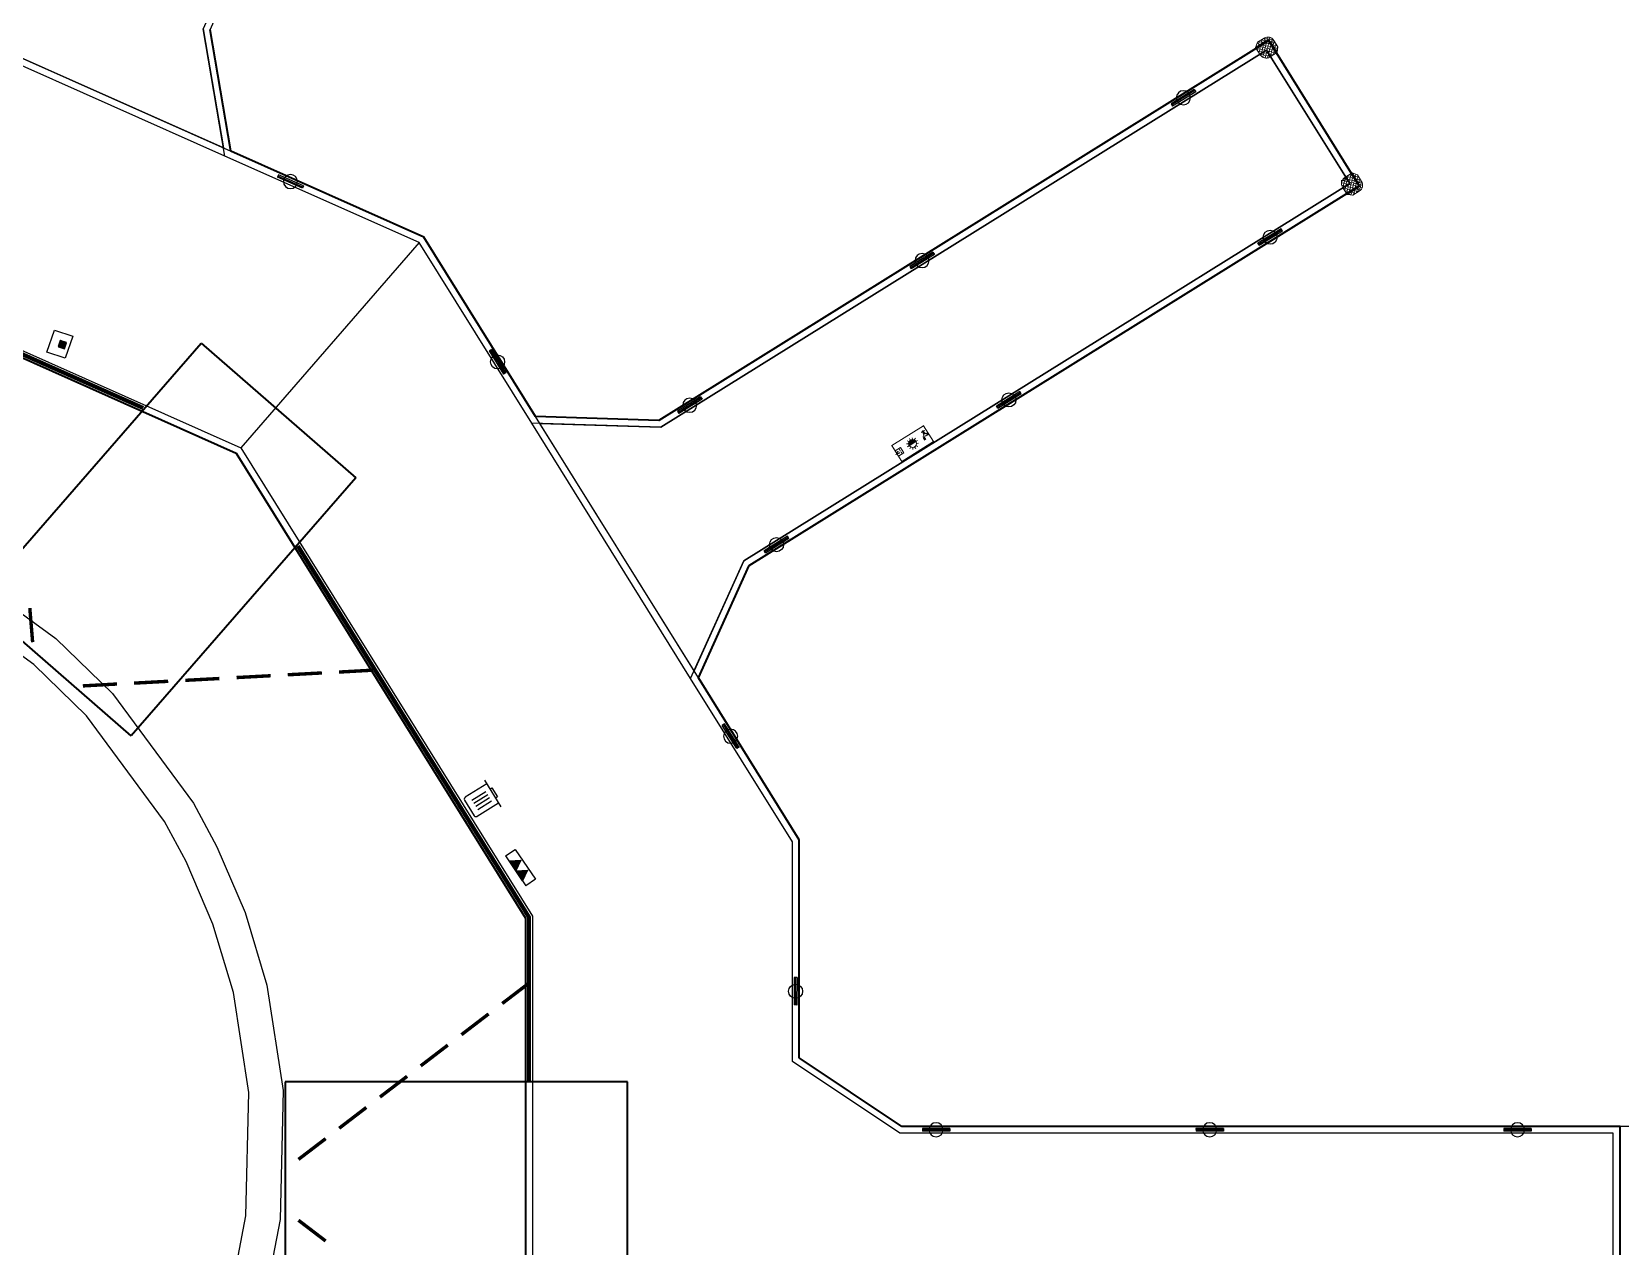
# Model space of a CAD drawing. Extents: x -18540 to 926017, y -610001 to -56924.
# Drawn here: x 317731 to 340950, y -101973 to -84223 of the extents above; entities that cross this region are included whole.
import ezdxf

# ---------------------------------------------------------------- set-up
doc = ezdxf.new("R2010")
doc.units = 0
doc.header["$LTSCALE"] = 10
doc.header["$MEASUREMENT"] = 0
doc.linetypes.add('ACAD_ISO03W100', pattern=[30, 12, -18])
doc.linetypes.add('CENTER', pattern=[2, 1.25, -0.25, 0.25, -0.25])
for name, color, linetype in [('BJ02', 2, 'Continuous'), ('BJ06', 5, 'Continuous'), ('C00-00-00', 7, 'Continuous'), ('码头', 7, 'Continuous')]:
    doc.layers.add(name, color=color, linetype=linetype)
doc.layers.add('护舷', color=40, linetype='Continuous', lineweight=15)
doc.layers.add('护角', color=8, linetype='Continuous', lineweight=9)
doc.linetypes.add('245', pattern='A,1e-05,-0.05,[133,bjxx.shx,S=0.05,R=0,X=-0.05,Y=0],-0.05,0.45,[135,bjxx.shx,S=0.05,R=0,X=0,Y=0],0.45', length=1.00001)

# ---------------------------------------------------------------- blocks, each defined once
blk = doc.blocks.new('0')
at = {"layer": 'BJ02', "color": 5}
blk.add_lwpolyline([(600367, 27124), (600367, 29624), (589367, 29624), (589367, 27124)], close=True, dxfattribs=at)
blk = doc.blocks.new('A$C73584264')
at = {"color": 1}
for p, q in [((0, 102), (398, 144)), ((0, 102), (4, 62)), ((2, 82), (400, 124)), ((4, 62), (402, 104)), ((398, 144), (402, 104))]:
    blk.add_line(p, q, dxfattribs=at)
blk.add_circle((201, 103), 103, dxfattribs=at)
blk = doc.blocks.new('A$C6B315A5C')
at = {"layer": 'C00-00-00'}
h = blk.add_hatch(color=256, dxfattribs=at)
h.dxf.hatch_style = 2
h.paths.add_polyline_path([(0, 0), (13, 15), (0, 288)])
h = blk.add_hatch(color=256, dxfattribs=at)
h.dxf.hatch_style = 2
h.paths.add_polyline_path([(13, 15), (0, 288), (13, 275)])
h = blk.add_hatch(color=256, dxfattribs=at)
h.dxf.hatch_style = 2
h.paths.add_polyline_path([(0, 288), (13, 275), (552, 288)])
h = blk.add_hatch(color=256, dxfattribs=at)
h.dxf.hatch_style = 2
h.paths.add_polyline_path([(13, 275), (552, 288), (552, 275)])
h = blk.add_hatch(color=256, dxfattribs=at)
h.dxf.hatch_style = 2
h.paths.add_polyline_path([(561, 282), (546, 282), (561, 0)])
h = blk.add_hatch(color=256, dxfattribs=at)
h.dxf.hatch_style = 2
h.paths.add_polyline_path([(546, 282), (561, 0), (546, 15)])
h = blk.add_hatch(color=256, dxfattribs=at)
h.dxf.hatch_style = 2
h.paths.add_polyline_path([(561, 0), (546, 15), (0, 0)])
h = blk.add_hatch(color=256, dxfattribs=at)
h.dxf.hatch_style = 2
h.paths.add_polyline_path([(546, 15), (0, 0), (13, 15)])
h = blk.add_hatch(color=256, dxfattribs=at)
h.dxf.hatch_style = 2
h.paths.add_polyline_path([(337, 133), (222, 144), (339, 144)])
h = blk.add_hatch(color=256, dxfattribs=at)
h.dxf.hatch_style = 2
h.paths.add_polyline_path([(337, 133), (222, 133), (222, 144)])
h = blk.add_hatch(color=256, dxfattribs=at)
h.dxf.hatch_style = 2
h.paths.add_polyline_path([(334, 123), (222, 133), (337, 133)])
h = blk.add_hatch(color=256, dxfattribs=at)
h.dxf.hatch_style = 2
h.paths.add_polyline_path([(334, 123), (226, 123), (222, 133)])
h = blk.add_hatch(color=256, dxfattribs=at)
h.dxf.hatch_style = 2
h.paths.add_polyline_path([(330, 114), (226, 123), (334, 123)])
h = blk.add_hatch(color=256, dxfattribs=at)
h.dxf.hatch_style = 2
h.paths.add_polyline_path([(330, 114), (231, 114), (226, 123)])
h = blk.add_hatch(color=256, dxfattribs=at)
h.dxf.hatch_style = 2
h.paths.add_polyline_path([(324, 106), (231, 114), (330, 114)])
h = blk.add_hatch(color=256, dxfattribs=at)
h.dxf.hatch_style = 2
h.paths.add_polyline_path([(324, 106), (237, 106), (231, 114)])
h = blk.add_hatch(color=256, dxfattribs=at)
h.dxf.hatch_style = 2
h.paths.add_polyline_path([(315, 97), (237, 106), (324, 106)])
h = blk.add_hatch(color=256, dxfattribs=at)
h.dxf.hatch_style = 2
h.paths.add_polyline_path([(315, 97), (246, 97), (237, 106)])
h = blk.add_hatch(color=256, dxfattribs=at)
h.dxf.hatch_style = 2
h.paths.add_polyline_path([(305, 93), (246, 97), (315, 97)])
h = blk.add_hatch(color=256, dxfattribs=at)
h.dxf.hatch_style = 2
h.paths.add_polyline_path([(305, 93), (254, 93), (246, 97)])
h = blk.add_hatch(color=256, dxfattribs=at)
h.dxf.hatch_style = 2
h.paths.add_polyline_path([(296, 89), (254, 93), (305, 93)])
h = blk.add_hatch(color=256, dxfattribs=at)
h.dxf.hatch_style = 2
h.paths.add_polyline_path([(296, 89), (265, 89), (254, 93)])
h = blk.add_hatch(color=256, dxfattribs=at)
h.dxf.hatch_style = 2
h.paths.add_polyline_path([(286, 87), (265, 89), (296, 89)])
h = blk.add_hatch(color=256, dxfattribs=at)
h.dxf.hatch_style = 2
h.paths.add_polyline_path([(286, 87), (275, 87), (265, 89)])
h = blk.add_hatch(color=256, dxfattribs=at)
h.dxf.hatch_style = 2
h.paths.add_polyline_path([(554, 8), (552, 7), (551, 8), (552, 10)])
at = {"layer": 'C00-00-00', "lineweight": 0}
for points in [[(552, 282), (552, 8), (6, 8), (6, 282)], [(491, 169), (487, 174), (483, 169)], [(491, 131), (487, 135), (483, 131)], [(512, 146), (523, 129), (544, 135), (544, 157), (523, 163), (512, 146), (525, 129), (542, 135), (542, 157), (525, 161)]]:
    blk.add_lwpolyline(points, close=True, dxfattribs=at)
for points in [[(279, 210), (279, 233)], [(6, 138), (6, 152)], [(19, 152), (6, 152)], [(19, 138), (6, 138)], [(8, 133), (8, 155)], [(21, 155), (8, 155)], [(21, 133), (8, 133)], [(19, 133), (19, 155)], [(28, 159), (21, 159), (21, 129)], [(28, 150), (21, 150)], [(28, 138), (21, 138)], [(21, 129), (28, 129)], [(25, 150), (28, 157)], [(25, 138), (25, 150)], [(28, 131), (25, 138)], [(32, 133), (28, 133)], [(30, 159), (38, 152)], [(38, 129), (32, 133)], [(53, 70), (32, 76), (32, 80), (83, 80)], [(74, 148), (57, 152), (40, 150)], [(40, 127), (40, 116)], [(72, 119), (40, 119)], [(47, 114), (40, 116)], [(72, 116), (40, 116)], [(72, 116), (68, 114), (47, 114)], [(47, 114), (47, 106)], [(47, 106), (51, 106)], [(49, 106), (49, 97), (66, 97)], [(66, 106), (49, 106)], [(49, 93), (49, 91)], [(66, 93), (49, 93)], [(49, 91), (51, 89), (64, 89)], [(53, 66), (49, 80)], [(51, 106), (51, 114)], [(51, 97), (51, 93)], [(53, 110), (61, 110)], [(53, 89), (53, 93)], [(53, 80), (53, 89)], [(55, 68), (59, 68)], [(59, 89), (59, 93)], [(59, 66), (64, 80)], [(61, 106), (61, 114)], [(61, 80), (61, 89)], [(61, 70), (83, 76), (83, 80)], [(64, 106), (68, 106)], [(64, 97), (64, 93)], [(66, 93), (66, 91), (64, 89)], [(66, 97), (66, 106)], [(68, 114), (68, 106)], [(83, 133), (74, 127), (72, 116)], [(74, 150), (83, 159)], [(83, 159), (83, 165)], [(83, 165), (102, 165)], [(83, 135), (95, 144), (102, 159)], [(85, 195), (85, 191)], [(85, 188), (85, 191)], [(85, 186), (85, 182)], [(85, 180), (85, 182)], [(85, 178), (85, 174)], [(85, 171), (85, 167)], [(85, 165), (85, 167)], [(87, 195), (87, 165)], [(87, 195), (87, 191)], [(87, 188), (87, 191)], [(87, 186), (87, 182)], [(87, 180), (87, 182)], [(87, 178), (87, 174)], [(87, 171), (87, 167)], [(87, 165), (87, 167)], [(89, 195), (89, 191)], [(89, 188), (89, 191)], [(89, 186), (89, 182)], [(89, 180), (89, 182)], [(89, 178), (89, 174)], [(89, 171), (89, 167)], [(89, 165), (89, 167)], [(91, 195), (91, 165)], [(91, 195), (91, 191)], [(91, 188), (91, 191)], [(91, 186), (91, 182)], [(91, 180), (91, 182)], [(91, 178), (91, 174)], [(91, 171), (91, 167)], [(91, 165), (91, 167)], [(93, 195), (93, 191)], [(93, 188), (93, 191)], [(93, 186), (93, 182)], [(93, 180), (93, 182)], [(93, 178), (93, 174)], [(93, 171), (93, 167)], [(93, 165), (93, 167)], [(95, 195), (95, 165)], [(95, 195), (95, 191)], [(95, 188), (95, 191)], [(95, 186), (95, 182)], [(95, 180), (95, 182)], [(95, 178), (95, 174)], [(95, 171), (95, 167)], [(95, 165), (95, 167)], [(97, 195), (97, 191)], [(97, 188), (97, 191)], [(97, 186), (97, 182)], [(97, 180), (97, 182)], [(97, 178), (97, 174)], [(97, 171), (97, 167)], [(97, 165), (97, 167)], [(99, 195), (99, 165)], [(99, 195), (99, 191)], [(99, 188), (99, 191)], [(99, 186), (99, 182)], [(99, 180), (99, 182)], [(99, 178), (99, 174)], [(99, 171), (99, 167)], [(99, 165), (99, 167)], [(102, 195), (102, 191)], [(102, 188), (102, 191)], [(102, 186), (102, 182)], [(102, 180), (102, 182)], [(102, 178), (102, 174)], [(102, 171), (102, 167)], [(102, 165), (102, 167)], [(102, 159), (102, 165)], [(216, 144), (193, 144)], [(224, 176), (203, 188)], [(224, 112), (203, 102)], [(339, 144), (222, 144)], [(248, 201), (237, 220)], [(248, 89), (237, 70)], [(279, 80), (279, 57)], [(311, 201), (324, 220)], [(311, 89), (324, 70)], [(334, 176), (356, 188)], [(334, 112), (356, 102)], [(345, 144), (368, 144)], [(552, 142), (552, 191), (461, 191), (461, 99), (552, 99), (552, 140)], [(483, 169), (491, 169)], [(483, 159), (487, 155), (491, 159)], [(483, 159), (491, 159)], [(483, 157), (491, 157)], [(483, 131), (491, 131)], [(483, 119), (487, 114), (491, 119)], [(483, 119), (491, 119)], [(483, 119), (491, 119)], [(489, 169), (485, 169)], [(485, 159), (489, 159)], [(489, 131), (485, 131)], [(485, 119), (489, 119)], [(544, 146), (550, 142), (552, 142), (555, 144), (561, 148), (567, 150)], [(544, 144), (550, 140), (555, 140), (557, 144), (563, 148), (567, 150)], [(567, 150), (569, 150), (567, 150), (569, 152)], [(569, 150), (567, 150), (569, 148)]]:
    blk.add_lwpolyline(points, dxfattribs=at)
blk.add_circle((279, 144), 57.3, dxfattribs=at)
blk = doc.blocks.new('护角')
at = {"layer": '护角', "linetype": 'Continuous', "lineweight": 0}
h = blk.add_hatch(dxfattribs=at)
h.set_pattern_fill('ANGLE', color=40, scale=5, angle=45)
h.set_pattern_definition([(45, (0, 0), (-24.6957, 24.6957), [25.4, -9.525]), (135, (0, 0), (-24.6957, -24.6957), [25.4, -9.525])])
h.paths.add_polyline_path([(229, 177, 0.414214), (177, 229), (0, 229), (0, 100, 0.414214), (100, 0), (229, 0)])
h.paths.add_polyline_path([(177, 280), (67, 280), (0, 229), (177, 229)])
h.paths.add_polyline_path([(177, 280), (177, 229, -0.414214), (229, 177), (280, 177, 0.414214)])
h.paths.add_polyline_path([(280, 177), (229, 177), (229, 0), (280, 65)])
at = {"layer": '护角', "color": 40, "linetype": 'Continuous', "lineweight": 0}
for p, q in [((0, 229), (67, 280)), ((67, 280), (177, 280)), ((177, 229), (177, 280)), ((0, 229), (0, 100)), ((177, 229), (0, 229)), ((100, 0), (229, 0)), ((229, 177), (229, 0)), ((229, 177), (280, 177)), ((229, 0), (280, 65)), ((280, 177), (280, 65))]:
    blk.add_line(p, q, dxfattribs=at)
at = {"layer": '护角', "color": 1, "linetype": 'CENTER', "ltscale": 0.2}
for p, q in [((229, 224), (229, 235)), ((224, 229), (235, 229))]:
    blk.add_line(p, q, dxfattribs=at)
at = {"layer": '护角', "color": 40, "linetype": 'Continuous', "lineweight": 0}
for centre, radius, start, end in [((177, 177), 103, 0, 90), ((100, 100), 100, 180, 270), ((177, 177), 52.2, 0, 90)]:
    blk.add_arc(centre, radius, start, end, dxfattribs=at)
blk = doc.blocks.new('A$C1E657954')
at = {"layer": 'C00-00-00', "color": 6, "lineweight": 25}
for points in [[(0, 400), (457, 400)], [(63, 400), (63, 32)], [(150, 400), (150, 434), (307, 434), (307, 400)], [(155, 330), (155, 91)], [(207, 330), (207, 91)], [(260, 330), (260, 91)], [(315, 330), (315, 91)], [(394, 400), (394, 32)], [(66, 32), (70, 17), (80, 4), (97, 0)], [(362, 0), (377, 4), (389, 17), (394, 32)], [(97, 0), (362, 0)]]:
    blk.add_lwpolyline(points, dxfattribs=at)
blk = doc.blocks.new('A$C0FDC1D23')
at = {"layer": 'C00-00-00'}
h = blk.add_hatch(color=2, dxfattribs=at)
h.dxf.hatch_style = 2
h.paths.add_polyline_path([(85, 99), (148, 36), (85, 36)])
h = blk.add_hatch(color=2, dxfattribs=at)
h.dxf.hatch_style = 2
h.paths.add_polyline_path([(85, 99), (148, 99), (148, 36)])
at = {"layer": 'C00-00-00', "color": 2, "lineweight": 25}
for points in [[(0, 0), (0, 188), (226, 188), (226, 0)], [(85, 102), (85, 38), (148, 38), (148, 102)], [(85, 99), (85, 36), (148, 36), (148, 99)]]:
    blk.add_lwpolyline(points, close=True, dxfattribs=at)
blk = doc.blocks.new('A$C33DE1FC6')
at = {"layer": 'C00-00-00'}
h = blk.add_hatch(color=256, dxfattribs=at)
h.dxf.hatch_style = 2
h.paths.add_polyline_path([(178, 19), (91, 169), (265, 169)])
h = blk.add_hatch(color=256, dxfattribs=at)
h.dxf.hatch_style = 2
h.paths.add_polyline_path([(353, 19), (265, 169), (440, 169)])
at = {"layer": 'C00-00-00', "lineweight": 25}
for p, q in [((0, 2), (529, 0)), ((2, 171), (529, 169))]:
    blk.add_line(p, q, dxfattribs=at)
for points in [[(2, 171), (0, 2)], [(529, 0), (529, 169)]]:
    blk.add_lwpolyline(points, dxfattribs=at)
for points in [[(178, 19), (265, 169), (91, 169)], [(353, 19), (440, 169), (265, 169)]]:
    blk.add_lwpolyline(points, close=True, dxfattribs=at)
blk = doc.blocks.new('A$Cfdf82907')
at = {"color": 3, "lineweight": 35}
for p, q in [((29929, 34872), (29171, 26903)), ((33329, 28377), (34917, 29230)), ((33037, 25303), (33329, 28377)), ((29171, 26903), (24076, 20727)), ((31072, 22921), (33037, 25303)), ((31593, 21195), (31072, 22921)), ((39692, 14513), (31593, 21195)), ((24076, 20727), (15325, 17788)), ((26434, 17300), (28208, 19450)), ((28208, 19450), (30002, 19267)), ((30002, 19267), (38101, 12585)), ((23412, 16285), (26434, 17300)), ((22942, 14545), (23412, 16285)), ((26285, 4591), (22942, 14545)), ((38101, 12585), (39692, 14513)), ((23915, 3795), (26285, 4591))]:
    blk.add_line(p, q, dxfattribs=at)
at = {"color": 4}
for p, q in [((33235, 28440), (33651, 32813)), ((32940, 25343), (29268, 26863)), ((32940, 25343), (29268, 26863)), ((28165, 19555), (30961, 22944)), ((38126, 12793), (38087, 12857))]:
    blk.add_line(p, q, dxfattribs=at)
at = {"color": 7, "lineweight": 35}
for p, q in [((24767, 27038), (25914, 29810)), ((25914, 29810), (30534, 27899)), ((30534, 27899), (29387, 25126)), ((29387, 25126), (24767, 27038)), ((20688, 23294), (17844, 22339)), ((22280, 18554), (20688, 23294)), ((19436, 17599), (22280, 18554))]:
    blk.add_line(p, q, dxfattribs=at)
at = {"color": 4}
for points in [[(15325, 17788), (16599, 13996), (19147, 14852), (20572, 13749), (23915, 3795), (26285, 4591), (22942, 14545), (23412, 16285), (26434, 17300), (28208, 19450), (30002, 19267), (38101, 12585), (39692, 14513), (31593, 21195), (31072, 22921), (33037, 25303), (33329, 28377), (34917, 29230), (45370, 28236), (45607, 30725), (35154, 31719), (33756, 32857)], [(29929, 34872), (29171, 26903), (24076, 20727), (15325, 17788)], [(15325, 17788), (16599, 13996), (19147, 14852), (20572, 13749), (23915, 3795), (26285, 4591), (22942, 14545), (23412, 16285), (26434, 17300), (28208, 19450), (30002, 19267), (38101, 12585), (39692, 14513), (31593, 21195), (31072, 22921), (33037, 25303), (33329, 28377), (34917, 29230), (45370, 28236), (45607, 30725), (35154, 31719), (33756, 32857)], [(29929, 34872), (29171, 26903), (24076, 20727), (15325, 17788)], [(30031, 34891), (29268, 26863), (24135, 20642), (15452, 17725), (16662, 14123), (19165, 14964), (20657, 13809), (23978, 3922), (26158, 4654), (22838, 14541), (23330, 16363), (26375, 17385), (28165, 19555), (30042, 19363), (38088, 12726), (39551, 14500), (31506, 21138), (30961, 22944), (32940, 25343), (33235, 28440), (34897, 29333)], [(33341, 28497), (33744, 32737), (35114, 31623), (45498, 30635), (45280, 28345), (34897, 29333), (33341, 28497)], [(33341, 28497), (33744, 32737), (35114, 31623), (45498, 30635), (45280, 28345), (34897, 29333), (33341, 28497)], [(33341, 28497), (33744, 32737), (35114, 31623), (45498, 30635), (45280, 28345), (34897, 29333), (33341, 28497)], [(28285, 19543), (30995, 22829), (31506, 21138), (39551, 14500), (38088, 12726), (30042, 19363), (28285, 19543)], [(28285, 19543), (30995, 22829), (31506, 21138), (39551, 14500), (38088, 12726), (30042, 19363), (28285, 19543)], [(28285, 19543), (30995, 22829), (31506, 21138), (39551, 14500), (38088, 12726), (30042, 19363), (28285, 19543)]]:
    blk.add_lwpolyline(points, dxfattribs=at)
at = {"color": 3, "linetype": 'ACAD_ISO03W100', "const_width": 60}
for points in [[(28906, 37038), (29980, 34882), (29364, 28399)], [(28172, 25613), (24106, 20685), (21822, 19918)]]:
    blk.add_lwpolyline(points, dxfattribs=at)
at = {"color": 1, "const_width": 50}
for points in [[(26064, 29039), (25605, 28841)], [(25418, 27478), (25233, 27942)], [(25694, 26781), (25510, 27245)], [(25971, 26084), (25787, 26548)], [(26248, 25387), (26064, 25851)], [(26525, 24690), (26341, 25154)], [(26802, 23993), (26617, 24457)], [(20090, 22471), (19676, 22751)], [(18672, 21995), (18833, 22468)], [(20712, 22052), (20297, 22332)], [(21333, 21632), (20919, 21912)], [(21955, 21213), (21541, 21492)], [(22577, 20793), (22162, 21073)], [(23198, 20373), (22784, 20653)]]:
    blk.add_lwpolyline(points, dxfattribs=at)
at = {"layer": 'BJ02', "linetype": '245', "ltscale": 5, "flags": 128}
blk.add_lwpolyline([(12647, 24039), (14022, 23468), (15277, 23162), (17461, 23053), (18649, 23216), (20372, 23748), (21685, 24428), (22536, 25031), (23280, 25694), (23732, 26179), (24834, 27752), (25299, 28721), (25761, 30190), (25956, 31504), (25956, 32888), (25792, 34056), (25530, 35036), (24954, 36409), (24047, 37825), (23396, 38572), (22680, 39236), (21325, 40170), (20057, 40755)], dxfattribs=at)
at = {"layer": 'BJ06', "linetype": 'Continuous', "flags": 128}
blk.add_lwpolyline([(20144, 41265), (21573, 40606), (22993, 39626), (23756, 38921), (24448, 38125), (25397, 36643), (26004, 35198), (26282, 34155), (26456, 32922), (26457, 31467), (26250, 30077), (25766, 28537), (25267, 27498), (24122, 25863), (23629, 25335), (22848, 24639), (21945, 24000), (20562, 23283), (18757, 22725), (17483, 22552), (15206, 22666), (13867, 22992), (12393, 23603)], dxfattribs=at)
at = {"layer": '码头', "color": 3}
for points in [[(34917, 29230), (45370, 28236), (45607, 30725), (35154, 31719), (33756, 32857), (33329, 28377), (33329, 28377)], [(31593, 21195), (39692, 14513), (38101, 12585), (30002, 19267), (28208, 19450), (31072, 22921), (31072, 22921)]]:
    blk.add_lwpolyline(points, close=True, dxfattribs=at)
at = {"color": 1, "lineweight": -3, "xscale": 1.5, "yscale": 1.5, "zscale": 1.5}
blk.add_blockref('A$C0FDC1D23', (29691, 29710), dxfattribs=at)
at = {"xscale": -1}
for p, rotation in [((33087, 27210), 270.8345146607014), ((32057, 20642), 326.4779425743681), ((27354, 18620), 236.7471195127702), ((35143, 18096), 326.4779425743681), ((38614, 15233), 326.4779425743681), ((23044, 13829), 294.5653377205815), ((24317, 10037), 294.5653377205815), ((25750, 5771), 294.5653377205815)]:
    blk.add_blockref('A$C73584264', p, dxfattribs=dict(at, rotation=rotation))
for p, rotation in [((31725, 23918), 224.2087656252641), ((30633, 18916), 134.4779425700719), ((24493, 16788), 192.2961607709602), ((33719, 16370), 134.4779425700719), ((37190, 13507), 134.4779425700719)]:
    blk.add_blockref('A$C73584264', p, dxfattribs=dict(rotation=rotation))
at = {"color": 2, "lineweight": -3, "rotation": 230.0845995303796}
blk.add_blockref('A$C1E657954', (25488, 22195), dxfattribs=at)
at = {"color": 7, "linetype": 'ByBlock', "lineweight": -3, "xscale": -1, "rotation": 52.67087587339394}
blk.add_blockref('A$C33DE1FC6', (24981, 21192), dxfattribs=at)
at = {"color": 1, "lineweight": -3, "rotation": 140.7725273088802}
blk.add_blockref('A$C6B315A5C', (32760, 17508), dxfattribs=at)
at = {"layer": '护舷', "rotation": 320.3357902113834}
blk.add_blockref('护角', (39391, 14487), dxfattribs=at)
at = {"layer": '护舷', "xscale": -1, "rotation": 140.6200949285989}
blk.add_blockref('护角', (38070, 12886), dxfattribs=at)

msp = doc.modelspace()

# ---------------------------------------------------------------- block references
at = {"rotation": 71.43466228436047}
msp.add_blockref('A$Cfdf82907', (336932.1, -126599.9), dxfattribs=at)
at = {"layer": 'BJ02'}
msp.add_blockref('0', (-248417, -129845.5), dxfattribs=at)

doc.saveas('drawing.dxf')
